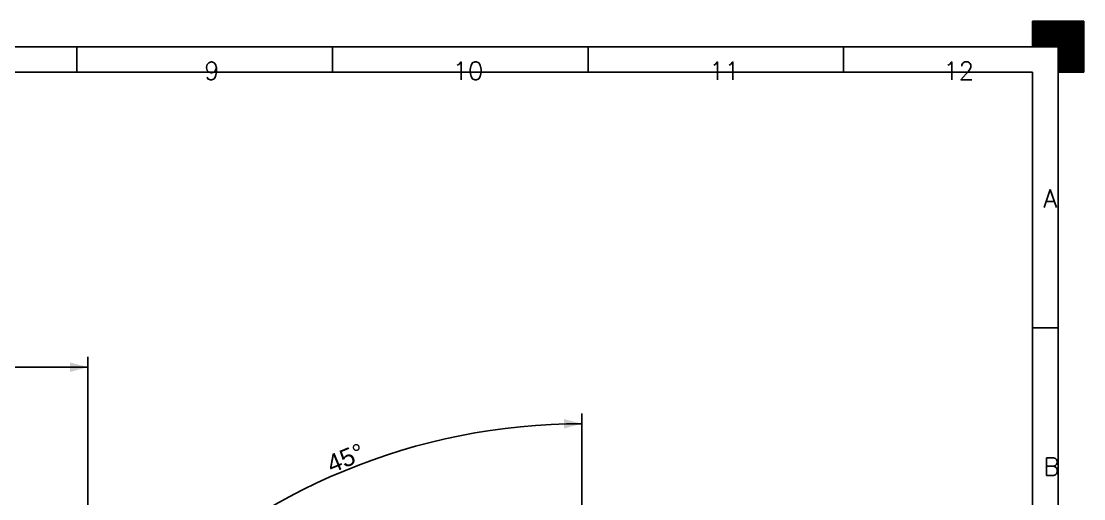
# Model space of a CAD drawing. Extents: x -327 to 594, y -965 to 446.
# Drawn here: x 386.1 to 594, y 326.5 to 420 of the extents above; entities that cross this region are included whole.
import ezdxf

# ---------------------------------------------------------------- set-up
doc = ezdxf.new("R2010")
doc.units = 0
for name, color, linetype in [('1', 7, 'CONTINUOUS'), ('256', 7, 'CONTINUOUS'), ('TRIMETRIC', 7, 'CONTINUOUS')]:
    doc.layers.add(name, color=color, linetype=linetype)
doc.styles.add('ARIAL_UNICODE_MS', font='ARIALUNI.TTF')
doc.dimstyles.get("Standard").update_dxf_attribs({"dimtxt": 0.18, "dimasz": 0.18, "dimexe": 0.18, "dimexo": 0.0625, "dimgap": 0.09, "dimtad": 0, "dimtih": 1, "dimtoh": 1, "dimdec": 4, "dimzin": 0, "dimtxsty": 'STANDARD', "dimcen": 0.09, "dimazin": 3, "dimtfac": 1, "dimtdec": 4, "dimtofl": 0, "dimtmove": 0, "dimatfit": 3, "dimtolj": 1, "dimtzin": 0})

# ---------------------------------------------------------------- blocks, each defined once
blk = doc.blocks.new('_U8')
at = {"layer": '1', "color": 19}
for p, q in [((163.13, 270.83), (163.13, 354.27)), ((399.13, 219.53), (399.13, 354.27)), ((163.13, 352.27), (399.13, 352.27))]:
    blk.add_line(p, q, dxfattribs=at)
for points in [[(163.13, 352.27), (166.63, 353.21), (166.63, 351.34)], [(399.13, 352.27), (395.63, 351.34), (395.63, 353.21)]]:
    blk.add_solid(points, dxfattribs=at)
at = {"layer": '1', "color": 1, "linetype": 'CONTINUOUS', "insert": (282, 352.7), "char_height": 3.5, "attachment_point": 7, "style": 'ARIAL_UNICODE_MS'}
blk.add_mtext('\\W1.0000;\\fArial Unicode MS|b0|i0;k\\fArial Unicode MS|b0|i0;', dxfattribs=at)
blk = doc.blocks.new('_U14')
at = {"layer": 'TRIMETRIC', "color": 18}
for p, q in [((495.79, 269.03), (495.79, 343.21)), ((457.61, 257.72), (408.34, 306.99))]:
    blk.add_line(p, q, dxfattribs=at)
blk.add_arc((495.79, 219.53), 121.67, 90, 134.9999, dxfattribs=at)
for points in [[(495.79, 341.21), (492.3, 340.25), (492.29, 342.12)], [(409.75, 305.57), (411.59, 308.7), (412.91, 307.36)]]:
    blk.add_solid(points, dxfattribs=at)
at = {"layer": 'TRIMETRIC', "color": 1, "linetype": 'CONTINUOUS', "insert": (446.83, 331.41), "char_height": 3.5, "attachment_point": 7, "rotation": 22.5, "style": 'ARIAL_UNICODE_MS'}
blk.add_mtext('\\W1.0000;45%%d', dxfattribs=at)
blk = doc.blocks.new('HATCH3')
at = {"layer": '256', "color": 19, "linetype": 'CONTINUOUS'}
for p, q in [((584, 419.98988), (594, 419.98988)), ((584, 419.94755), (594, 419.94755)), ((584, 419.90522), (594, 419.90522)), ((584, 419.86289), (594, 419.86289)), ((584, 419.82056), (594, 419.82056)), ((584, 419.77823), (594, 419.77823)), ((584, 419.7359), (594, 419.7359)), ((584, 419.69357), (594, 419.69357)), ((584, 419.65124), (594, 419.65124)), ((584, 419.60891), (594, 419.60891)), ((584, 419.56658), (594, 419.56658)), ((584, 419.52425), (594, 419.52425)), ((584, 419.48192), (594, 419.48192)), ((584, 419.43959), (594, 419.43959)), ((584, 419.39726), (594, 419.39726)), ((584, 419.35493), (594, 419.35493)), ((584, 419.3126), (594, 419.3126)), ((584, 419.27027), (594, 419.27027)), ((584, 419.22794), (594, 419.22794)), ((584, 419.18561), (594, 419.18561)), ((584, 419.14328), (594, 419.14328)), ((584, 419.10095), (594, 419.10095)), ((584, 419.05862), (594, 419.05862)), ((584, 419.01629), (594, 419.01629)), ((584, 418.97396), (594, 418.97396)), ((584, 418.93163), (594, 418.93163)), ((584, 418.8893), (594, 418.8893)), ((584, 418.84697), (594, 418.84697)), ((584, 418.80464), (594, 418.80464)), ((584, 418.76231), (594, 418.76231)), ((584, 418.71998), (594, 418.71998)), ((584, 418.67765), (594, 418.67765)), ((584, 418.63532), (594, 418.63532)), ((584, 418.59299), (594, 418.59299)), ((584, 418.55066), (594, 418.55066)), ((584, 418.50833), (594, 418.50833)), ((584, 418.466), (594, 418.466)), ((584, 418.42367), (594, 418.42367)), ((584, 418.38134), (594, 418.38134)), ((584, 418.33901), (594, 418.33901)), ((584, 418.29668), (594, 418.29668)), ((584, 418.25435), (594, 418.25435)), ((584, 418.21202), (594, 418.21202)), ((584, 418.16969), (594, 418.16969)), ((584, 418.12736), (594, 418.12736)), ((584, 418.08503), (594, 418.08503)), ((584, 418.0427), (594, 418.0427)), ((584, 418.00037), (594, 418.00037)), ((584, 417.95804), (594, 417.95804)), ((584, 417.91571), (594, 417.91571)), ((584, 417.87338), (594, 417.87338)), ((584, 417.83105), (594, 417.83105)), ((584, 417.78872), (594, 417.78872)), ((584, 417.74639), (594, 417.74639)), ((584, 417.70406), (594, 417.70406)), ((584, 417.66173), (594, 417.66173)), ((584, 417.6194), (594, 417.6194)), ((584, 417.57707), (594, 417.57707)), ((584, 417.53474), (594, 417.53474)), ((584, 417.49241), (594, 417.49241)), ((584, 417.45008), (594, 417.45008)), ((584, 417.40775), (594, 417.40775)), ((584, 417.36542), (594, 417.36542)), ((584, 417.32309), (594, 417.32309)), ((584, 417.28076), (594, 417.28076)), ((584, 417.23843), (594, 417.23843)), ((584, 417.1961), (594, 417.1961)), ((584, 417.15377), (594, 417.15377)), ((584, 417.11144), (594, 417.11144)), ((584, 417.06911), (594, 417.06911)), ((584, 417.02678), (594, 417.02678)), ((584, 416.98445), (594, 416.98445)), ((584, 416.94212), (594, 416.94212)), ((584, 416.89979), (594, 416.89979)), ((584, 416.85746), (594, 416.85746)), ((584, 416.81513), (594, 416.81513)), ((584, 416.7728), (594, 416.7728)), ((584, 416.73047), (594, 416.73047)), ((584, 416.68814), (594, 416.68814)), ((584, 416.64581), (594, 416.64581)), ((584, 416.60348), (594, 416.60348)), ((584, 416.56115), (594, 416.56115)), ((584, 416.51882), (594, 416.51882)), ((584, 416.47649), (594, 416.47649)), ((584, 416.43416), (594, 416.43416)), ((584, 416.39183), (594, 416.39183)), ((584, 416.3495), (594, 416.3495)), ((584, 416.30717), (594, 416.30717)), ((584, 416.26484), (594, 416.26484)), ((584, 416.22251), (594, 416.22251)), ((584, 416.18018), (594, 416.18018)), ((584, 416.13785), (594, 416.13785)), ((584, 416.09552), (594, 416.09552)), ((584, 416.05319), (594, 416.05319)), ((584, 416.01086), (594, 416.01086)), ((584, 415.96853), (594, 415.96853)), ((584, 415.9262), (594, 415.9262)), ((584, 415.88387), (594, 415.88387)), ((584, 415.84154), (594, 415.84154)), ((584, 415.79921), (594, 415.79921)), ((584, 415.75688), (594, 415.75688)), ((584, 415.71455), (594, 415.71455)), ((584, 415.67222), (594, 415.67222)), ((584, 415.62989), (594, 415.62989)), ((584, 415.58756), (594, 415.58756)), ((584, 415.54523), (594, 415.54523)), ((584, 415.5029), (594, 415.5029)), ((584, 415.46057), (594, 415.46057)), ((584, 415.41824), (594, 415.41824)), ((584, 415.37591), (594, 415.37591)), ((584, 415.33358), (594, 415.33358)), ((584, 415.29125), (594, 415.29125)), ((584, 415.24892), (594, 415.24892)), ((584, 415.20659), (594, 415.20659)), ((584, 415.16426), (594, 415.16426)), ((584, 415.12193), (594, 415.12193)), ((584, 415.0796), (594, 415.0796)), ((584, 415.03727), (594, 415.03727)), ((589, 414.99494), (594, 414.99494)), ((589, 414.95261), (594, 414.95261)), ((589, 414.91028), (594, 414.91028)), ((589, 414.86795), (594, 414.86795)), ((589, 414.82562), (594, 414.82562)), ((589, 414.78329), (594, 414.78329)), ((589, 414.74096), (594, 414.74096)), ((589, 414.69863), (594, 414.69863)), ((589, 414.6563), (594, 414.6563)), ((589, 414.61397), (594, 414.61397)), ((589, 414.57164), (594, 414.57164)), ((589, 414.52931), (594, 414.52931)), ((589, 414.48698), (594, 414.48698)), ((589, 414.44465), (594, 414.44465)), ((589, 414.40232), (594, 414.40232)), ((589, 414.35999), (594, 414.35999)), ((589, 414.31766), (594, 414.31766)), ((589, 414.27533), (594, 414.27533)), ((589, 414.233), (594, 414.233)), ((589, 414.19067), (594, 414.19067)), ((589, 414.14834), (594, 414.14834)), ((589, 414.10601), (594, 414.10601)), ((589, 414.06368), (594, 414.06368)), ((589, 414.02135), (594, 414.02135)), ((589, 413.97902), (594, 413.97902)), ((589, 413.93669), (594, 413.93669)), ((589, 413.89436), (594, 413.89436)), ((589, 413.85203), (594, 413.85203)), ((589, 413.8097), (594, 413.8097)), ((589, 413.76737), (594, 413.76737)), ((589, 413.72504), (594, 413.72504)), ((589, 413.68271), (594, 413.68271)), ((589, 413.64038), (594, 413.64038)), ((589, 413.59805), (594, 413.59805)), ((589, 413.55572), (594, 413.55572)), ((589, 413.51339), (594, 413.51339)), ((589, 413.47106), (594, 413.47106)), ((589, 413.42873), (594, 413.42873)), ((589, 413.3864), (594, 413.3864)), ((589, 413.34407), (594, 413.34407)), ((589, 413.30174), (594, 413.30174)), ((589, 413.25941), (594, 413.25941)), ((589, 413.21708), (594, 413.21708)), ((589, 413.17475), (594, 413.17475)), ((589, 413.13242), (594, 413.13242)), ((589, 413.09009), (594, 413.09009)), ((589, 413.04776), (594, 413.04776)), ((589, 413.00543), (594, 413.00543)), ((589, 412.9631), (594, 412.9631)), ((589, 412.92077), (594, 412.92077)), ((589, 412.87844), (594, 412.87844)), ((589, 412.83611), (594, 412.83611)), ((589, 412.79378), (594, 412.79378)), ((589, 412.75145), (594, 412.75145)), ((589, 412.70912), (594, 412.70912)), ((589, 412.66679), (594, 412.66679)), ((589, 412.62446), (594, 412.62446)), ((589, 412.58213), (594, 412.58213)), ((589, 412.5398), (594, 412.5398)), ((589, 412.49747), (594, 412.49747)), ((589, 412.45514), (594, 412.45514)), ((589, 412.41281), (594, 412.41281)), ((589, 412.37048), (594, 412.37048)), ((589, 412.32815), (594, 412.32815)), ((589, 412.28582), (594, 412.28582)), ((589, 412.24349), (594, 412.24349)), ((589, 412.20116), (594, 412.20116)), ((589, 412.15883), (594, 412.15883)), ((589, 412.1165), (594, 412.1165)), ((589, 412.07417), (594, 412.07417)), ((589, 412.03184), (594, 412.03184)), ((589, 411.98951), (594, 411.98951)), ((589, 411.94718), (594, 411.94718)), ((589, 411.90485), (594, 411.90485)), ((589, 411.86252), (594, 411.86252)), ((589, 411.82019), (594, 411.82019)), ((589, 411.77786), (594, 411.77786)), ((589, 411.73553), (594, 411.73553)), ((589, 411.6932), (594, 411.6932)), ((589, 411.65087), (594, 411.65087)), ((589, 411.60854), (594, 411.60854)), ((589, 411.56621), (594, 411.56621)), ((589, 411.52388), (594, 411.52388)), ((589, 411.48155), (594, 411.48155)), ((589, 411.43922), (594, 411.43922)), ((589, 411.39689), (594, 411.39689)), ((589, 411.35456), (594, 411.35456)), ((589, 411.31223), (594, 411.31223)), ((589, 411.2699), (594, 411.2699)), ((589, 411.22757), (594, 411.22757)), ((589, 411.18524), (594, 411.18524)), ((589, 411.14291), (594, 411.14291)), ((589, 411.10058), (594, 411.10058)), ((589, 411.05825), (594, 411.05825)), ((589, 411.01592), (594, 411.01592)), ((589, 410.97359), (594, 410.97359)), ((589, 410.93126), (594, 410.93126)), ((589, 410.88893), (594, 410.88893)), ((589, 410.8466), (594, 410.8466)), ((589, 410.80427), (594, 410.80427)), ((589, 410.76194), (594, 410.76194)), ((589, 410.71961), (594, 410.71961)), ((589, 410.67728), (594, 410.67728)), ((589, 410.63495), (594, 410.63495)), ((589, 410.59262), (594, 410.59262)), ((589, 410.55029), (594, 410.55029)), ((589, 410.50796), (594, 410.50796)), ((589, 410.46563), (594, 410.46563)), ((589, 410.4233), (594, 410.4233)), ((589, 410.38097), (594, 410.38097)), ((589, 410.33864), (594, 410.33864)), ((589, 410.29631), (594, 410.29631)), ((589, 410.25398), (594, 410.25398)), ((589, 410.21165), (594, 410.21165)), ((589, 410.16932), (594, 410.16932)), ((589, 410.12699), (594, 410.12699)), ((589, 410.08466), (594, 410.08466)), ((589, 410.04233), (594, 410.04233)), ((589, 410), (594, 410))]:
    blk.add_line(p, q, dxfattribs=at)

msp = doc.modelspace()

# ---------------------------------------------------------------- linework, layer by layer
at = {"layer": '256', "color": 19, "linetype": 'CONTINUOUS'}
for p, q in [((584, 420), (594, 420)), ((584, 415), (584, 420)), ((594, 420), (594, 410)), ((15, 415), (589, 415)), ((397, 415), (397, 410)), ((447, 415), (447, 410)), ((497, 415), (497, 410)), ((547, 415), (547, 410)), ((589, 415), (584, 415)), ((589, 415), (589, 5)), ((589, 410), (589, 415)), ((20, 410), (584, 410)), ((584, 410), (584, 10)), ((594, 410), (589, 410)), ((584, 360), (589, 360))]:
    msp.add_line(p, q, dxfattribs=at)

# ---------------------------------------------------------------- block references
msp.add_blockref('HATCH3', (0, 0), dxfattribs=at)

# ---------------------------------------------------------------- texts
at = {"layer": '256', "color": 19, "linetype": 'CONTINUOUS', "char_height": 3.5, "attachment_point": 7, "style": 'ARIAL_UNICODE_MS'}
for s, insert in [('\\W1.0000;\\Fsimplex.shx;9', (421.88, 408.54)), ('\\W1.0000;\\Fsimplex.shx;10', (470.52, 408.54)), ('\\W1.0000;\\Fsimplex.shx;11', (520.7, 408.54)), ('\\W1.0000;\\Fsimplex.shx;12', (566.52, 408.54)), ('\\W1.0000;\\Fsimplex.shx;A', (586.1, 383.55)), ('\\W1.0000;\\Fsimplex.shx;B', (586.1, 331.05))]:
    msp.add_mtext(s, dxfattribs=dict(at, insert=insert))

# ---------------------------------------------------------------- dimensions: what is measured, and where the dimension line sits
at = {"layer": '1', "color": 19, "linetype": 'CONTINUOUS'}
dim = msp.add_linear_dim(base=(-327.46, -964.8), p1=(163.13, 265.9), p2=(399.13, 219.53), text='\\C1;\\fArial Unicode MS|b0|i0;k\\fArial Unicode MS|b0|i0;', dimstyle='STANDARD', override={"dimtxt": 3.5, "dimasz": 3.5, "dimexe": 2, "dimexo": 0, "dimgap": 1.75, "dimtad": 1, "dimtih": 1, "dimtoh": 0, "dimdec": 1, "dimlfac": 1, "dimzin": 8, "dimdsep": 44, "dimlunit": 2, "dimpost": '', "dimtxsty": 'ARIAL_UNICODE_MS', "dimsah": 1, "dimse1": 0, "dimse2": 0, "dimsd1": 0, "dimsd2": 0, "dimclrd": 19, "dimclre": 19, "dimclrt": 1, "dimtol": 0, "dimtm": -0.1, "dimtfac": 0.714286, "dimtdec": 2, "dimtofl": 1, "dimtmove": 0, "dimatfit": 2, "dimtzin": 8, "dimlwd": 35, "dimlwe": 35}, dxfattribs=at)
dim.commit()
dim.dimension.update_dxf_attribs({"geometry": '_U8', "text_midpoint": (282.44, 352.27), "dimtype": 160})
at = {"layer": 'TRIMETRIC', "color": 18, "linetype": 'CONTINUOUS'}
dim = msp.add_angular_dim_2l(base=(463.37, 340.53), line1=((457.61, 257.72), (470.34, 244.99)), line2=((495.79, 170.03), (495.79, 269.03)), dimstyle='STANDARD', override={"dimtxt": 3.5, "dimasz": 3.5, "dimexe": 2, "dimexo": 0, "dimgap": 1.75, "dimtad": 1, "dimtih": 0, "dimdec": 1, "dimlfac": 1, "dimzin": 8, "dimdsep": 44, "dimlunit": 2, "dimtxsty": 'ARIAL_UNICODE_MS', "dimsah": 1, "dimse1": 0, "dimse2": 0, "dimsd1": 0, "dimsd2": 0, "dimclrd": 18, "dimclre": 18, "dimclrt": 1, "dimaunit": 0, "dimadec": 1, "dimazin": 2, "dimtol": 0, "dimtfac": 0.714286, "dimtdec": 1, "dimtofl": 1, "dimtmove": 0, "dimatfit": 2, "dimtzin": 8, "dimlwd": 35, "dimlwe": 35}, dxfattribs=at)
dim.commit()
dim.dimension.update_dxf_attribs({"geometry": '_U14', "text_midpoint": (447.86, 335.26), "dimtype": 162})

doc.saveas('drawing.dxf')
